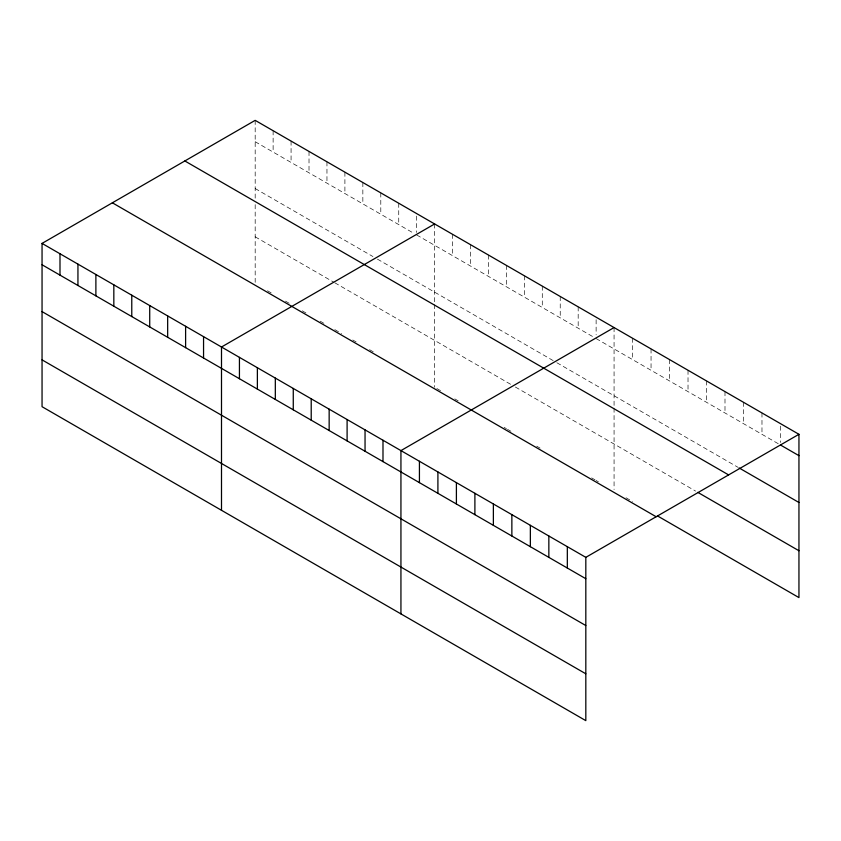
<?xml version="1.0" encoding="UTF-8"?>
<svg xmlns="http://www.w3.org/2000/svg" width="841" height="841" viewBox="0 0 841 841"><rect width="100%" height="100%" fill="white"/><g stroke="black" fill="none" stroke-linecap="round" stroke-linejoin="round"><path stroke-width="0.63" stroke-dasharray="4.21 3.15" d="M255.18 120.358L255.18 198.455M255.18 141.719L414.434 233.661M416.684 234.965L593.883 337.262M596.122 338.566L778.282 443.733M255.18 188.552L372.941 256.547M377.43 259.133L555.754 362.093M556.868 362.734L738.051 467.333M255.18 236.815L333.688 282.134M334.813 282.786L510.886 384.442M515.375 387.028L695.633 491.102M267.522 290.765L273.125 294.003M285.467 301.131L291.07 304.368M302.287 310.844L306.776 313.43M320.232 321.199L324.721 323.796M334.813 329.619L341.541 333.509M352.757 339.985L356.121 341.919M369.577 349.688L374.066 352.284M436.868 388.542L441.357 391.128M454.813 398.907L458.177 400.842M504.158 427.396L506.398 428.689M507.522 429.341L510.886 431.275M536.684 446.172L540.048 448.116M591.644 477.898L595.008 479.843M596.122 480.484L598.372 481.788M626.03 497.756L632.558 501.52M780.459 426.145L780.459 442.471M761.978 412.952L761.978 434.313M743.486 402.282L743.486 423.643M724.995 391.601L724.995 412.963M706.514 380.931L706.514 402.292M688.022 370.261L688.022 391.622M669.531 359.58L669.531 380.941M651.05 348.91L651.05 370.271M632.558 338.24L632.558 359.601M614.067 327.559L614.067 406.897M614.067 408.127L614.067 489.546M596.122 319.717L596.122 334.792M578.177 306.839L578.177 328.2M560.232 296.484L560.232 317.845M542.287 286.119L542.287 307.48M524.342 275.764L524.342 297.125M506.398 265.399L506.398 286.76M488.463 255.044L488.463 276.405M470.518 244.678L470.518 266.04M452.574 234.324L452.574 255.685M434.629 223.958L434.629 303.296M434.629 304.526L434.629 387.249M416.684 216.116L416.684 232.452M398.739 203.238L398.739 224.6M380.794 192.883L380.794 214.245M362.849 182.518L362.849 203.879M344.905 172.163L344.905 193.525M326.96 161.798L326.96 183.159M309.015 151.443L309.015 172.804M291.07 141.078L291.07 162.439M273.125 130.723L273.125 152.084M255.18 204.636L255.18 282.345"/><path stroke-width="1.26" d="M42.05 243.406L585.82 557.352L585.82 720.642L42.05 406.697L42.05 243.406L255.18 120.358L798.95 434.303L798.95 597.594L657.567 515.964M434.629 223.958L221.498 347.007L221.498 510.298M614.067 327.559L400.936 450.608L400.936 613.898M585.82 557.352L798.95 434.303M780.459 444.984L798.95 455.664M739.134 467.964L798.95 502.498M184.852 160.967L728.621 474.913M697.809 492.363L798.95 550.75M112.379 202.807L656.148 516.742M42.05 264.768L585.82 578.713M42.05 311.612L585.82 625.546M42.05 359.864L585.82 673.799M567.328 546.682L567.328 568.043M548.847 536.001L548.847 557.362M530.356 525.331L530.356 546.692M511.864 514.66L511.864 536.011M493.373 503.98L493.373 525.341M474.892 493.31L474.892 514.671M456.4 482.639L456.4 503.99M437.909 471.959L437.909 493.32M419.428 461.288L419.428 482.65M382.991 440.253L382.991 461.614M365.047 429.888L365.047 451.249M347.102 419.533L347.102 440.894M329.157 409.168L329.157 430.529M311.212 398.813L311.212 420.174M293.267 388.447L293.267 409.809M275.322 378.093L275.322 399.454M257.378 367.727L257.378 389.089M239.433 357.372L239.433 378.734M203.554 336.652L203.554 358.014M185.609 326.287L185.609 347.648M167.664 315.932L167.664 337.294M149.719 305.567L149.719 326.928M131.774 295.212L131.774 316.573M113.829 284.847L113.829 306.208M95.885 274.492L95.885 295.853M77.94 264.127L77.94 285.488M59.995 253.772L59.995 275.133"/></g></svg>
